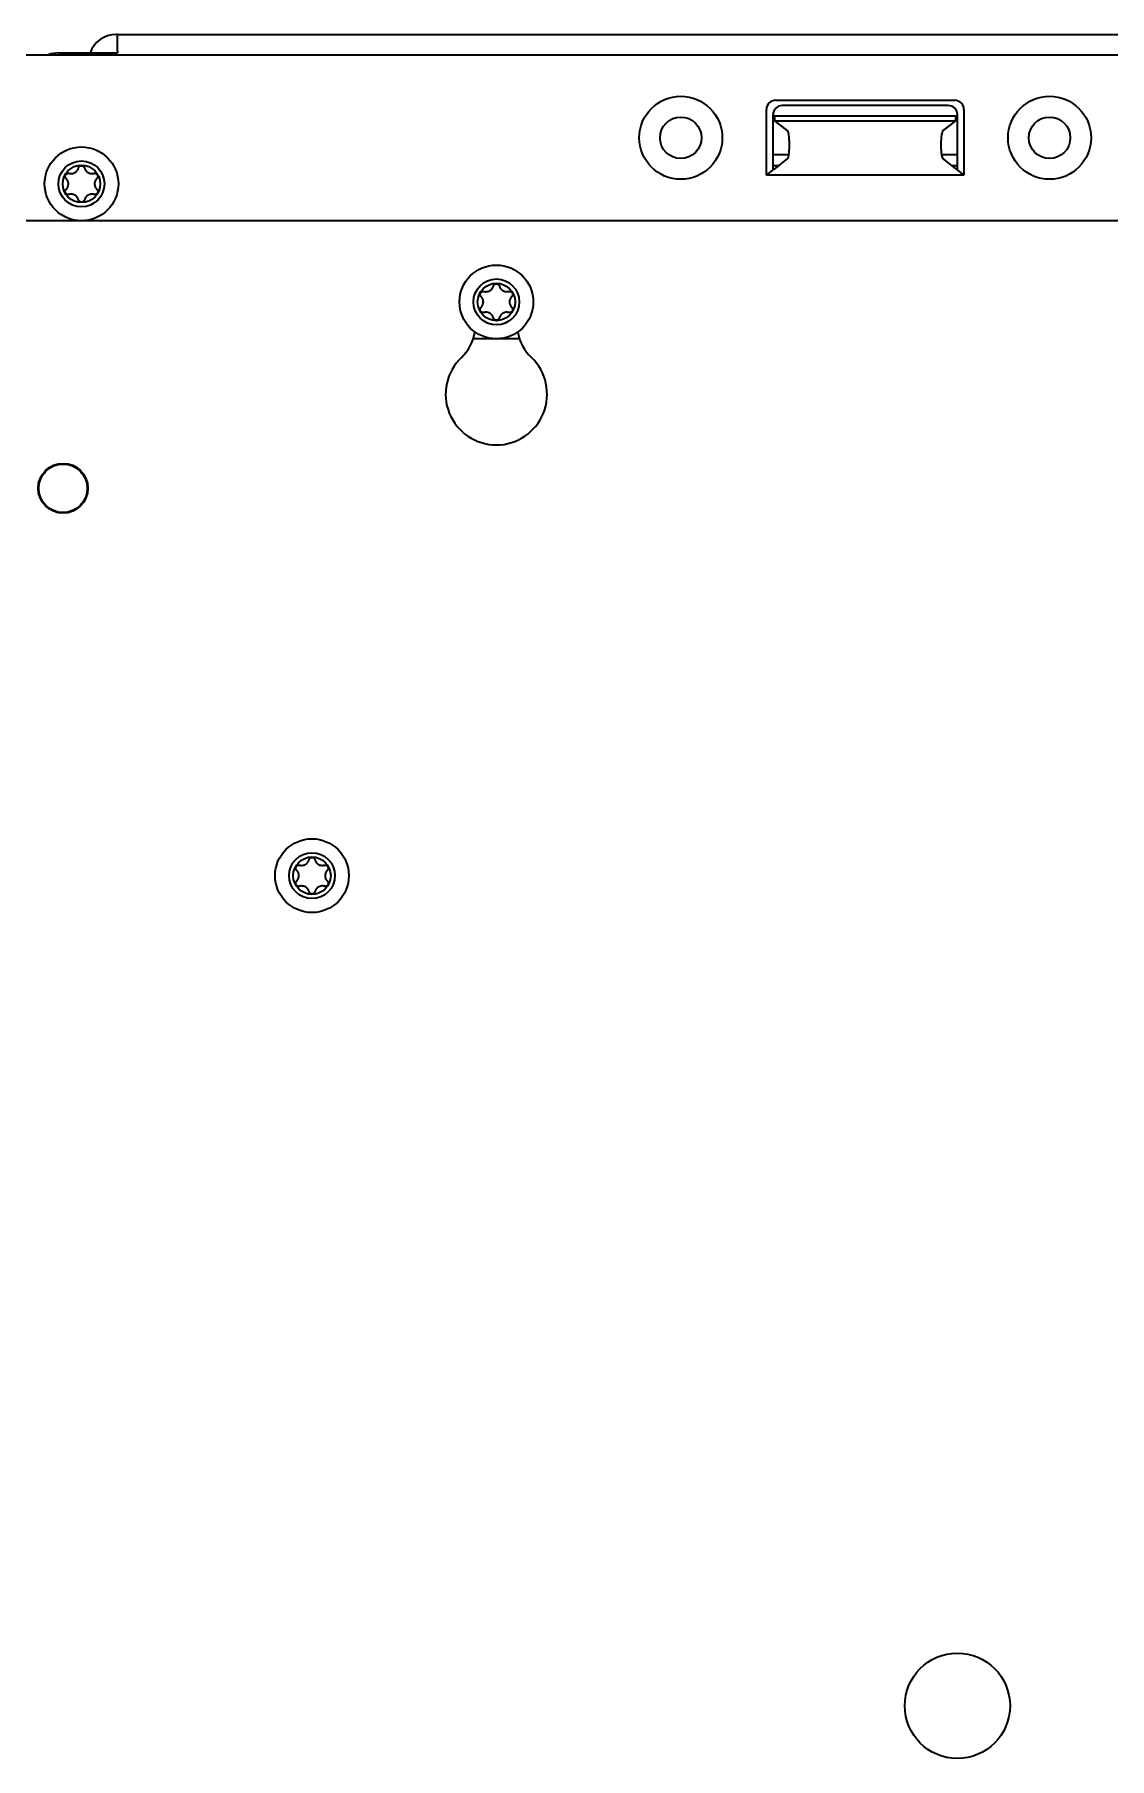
# Model space of a CAD drawing. Header units: millimetres. Extents: x -36 to 4467, y 2 to 3322.
# Drawn here: x 2593.2 to 2709.8, y 2994.3 to 3181.2 of the extents above; entities that cross this region are included whole.
import ezdxf

# ---------------------------------------------------------------- set-up
doc = ezdxf.new("R2010")
doc.units = ezdxf.units.MM
doc.layers.add('1', color=7, linetype='Continuous', true_color=0xffffff)

msp = doc.modelspace()

# ---------------------------------------------------------------- linework, layer by layer
at = {"layer": '1', "color": 7, "linetype": 'Continuous', "lineweight": 35}
for p, q in [((2602.17, 3181.24), (2602.03, 3181.24)), ((2602.17, 3181.24), (2793.11, 3181.24)), ((2602.17, 3179.44), (2602.17, 3181.24)), ((2602.17, 3179.44), (2602.17, 3179.24)), ((2514.27, 3179.04), (3072.27, 3179.04)), ((2595.77, 3179.24), (2602.17, 3179.24)), ((2673.56, 3174.1), (2692.99, 3174.1)), ((2672.57, 3165.98), (2672.57, 3173.11)), ((2673.27, 3172.55), (2673.27, 3166.54)), ((2673.45, 3172.39), (2673.45, 3171.88)), ((2693.02, 3172.4), (2673.52, 3172.4)), ((2692.28, 3173.54), (2674.26, 3173.54)), ((2693.1, 3171.88), (2693.1, 3172.39)), ((2693.27, 3166.54), (2693.27, 3172.55)), ((2693.98, 3173.11), (2693.98, 3165.98)), ((2673.45, 3171.88), (2674.88, 3170.74)), ((2673.45, 3171.88), (2693.1, 3171.88)), ((2691.66, 3170.74), (2693.1, 3171.88)), ((2673.27, 3168.24), (2675, 3168.24)), ((2675.04, 3169.75), (2675.04, 3168.81)), ((2691.51, 3168.81), (2691.51, 3169.75)), ((2691.54, 3168.24), (2693.27, 3168.24)), ((2672.57, 3165.98), (2673.27, 3166.54)), ((2673.27, 3167.04), (2673.9, 3167.04)), ((2673.35, 3166.6), (2673.27, 3166.57)), ((2674.88, 3167.82), (2673.35, 3166.6)), ((2693.2, 3166.6), (2691.66, 3167.82)), ((2692.65, 3167.04), (2693.27, 3167.04)), ((2693.27, 3166.57), (2693.2, 3166.6)), ((2693.27, 3166.54), (2693.98, 3165.98)), ((2693.98, 3165.98), (2672.57, 3165.98)), ((3024.27, 3161.04), (2562.27, 3161.04)), ((2645.79, 3148.24), (2640.77, 3148.24))]:
    msp.add_line(p, q, dxfattribs=at)
for centre, radius in [((2663.27, 3170.04), 4.5), ((2703.27, 3170.04), 4.5), ((2663.27, 3170.04), 2.25), ((2703.27, 3170.04), 2.25), ((2598.27, 3165.04), 4), ((2598.27, 3165.04), 2.49), ((2598.27, 3165.04), 2.03), ((2643.27, 3152.24), 4), ((2643.27, 3152.24), 2.49), ((2643.27, 3152.24), 2.03), ((2596.27, 3132.04), 2.7), ((2596.27, 3132.04), 2.63), ((2623.27, 3090.04), 4), ((2623.27, 3090.04), 2.49), ((2623.27, 3090.04), 2.03), ((2693.27, 3000.04), 5.71)]:
    msp.add_circle(centre, radius, dxfattribs=at)
for centre, radius, start, end in [((2602.03, 3178.24), 3, 90, 160.5276), ((2595.77, 3176.24), 3, 90, 111.0403), ((2673.52, 3171.65), 0.75, 90, 109.4723), ((2693.02, 3171.65), 0.75, 70.5277, 90), ((2636.02, 3149.83), 5, 313.6678, 350.1942), ((2650.52, 3149.83), 5, 189.8058, 226.3322), ((2643.27, 3142.24), 5.5, 133.6678, 46.3322)]:
    msp.add_arc(centre, radius, start, end, dxfattribs=at)
for centre, major_axis, ratio, start_param, end_param in [((2673.58, 3173.09), (0.802, -0.639), 0.975509, 2.255852, 3.802479), ((2692.96, 3173.09), (-0.802, -0.639), 0.975509, 2.480706, 4.027333), ((2674.29, 3172.53), (0.802, -0.639), 0.975509, 2.255852, 3.802479), ((2692.26, 3172.53), (-0.802, -0.639), 0.975509, 2.480706, 4.027333), ((2674.86, 3169.75), (0, 1), 0.176327, 4.712389, 6.143559), ((2691.69, 3169.75), (0, 1), 0.176327, 0.139626, 1.570796), ((2674.86, 3168.81), (0, 1), 0.176327, 3.281219, 4.712389), ((2691.69, 3168.81), (0, 1), 0.176327, 1.570796, 3.001966)]:
    msp.add_ellipse(centre, major_axis=major_axis, ratio=ratio, start_param=start_param, end_param=end_param, dxfattribs=at)
for points, knots in [([(2596.94, 3166.18), (2596.99, 3166.17), (2597.04, 3166.16), (2597.12, 3166.15), (2597.15, 3166.15), (2597.19, 3166.16), (2597.2, 3166.16), (2597.23, 3166.16), (2597.24, 3166.16), (2597.31, 3166.17), (2597.36, 3166.18), (2597.43, 3166.2), (2597.44, 3166.21), (2597.47, 3166.22), (2597.48, 3166.22), (2597.52, 3166.24), (2597.54, 3166.25), (2597.61, 3166.29), (2597.65, 3166.32), (2597.71, 3166.37), (2597.72, 3166.38), (2597.74, 3166.4), (2597.76, 3166.43), (2597.81, 3166.48), (2597.84, 3166.52), (2597.86, 3166.56), (2597.87, 3166.57), (2597.88, 3166.59), (2597.89, 3166.6), (2597.91, 3166.66), (2597.93, 3166.71), (2597.95, 3166.76)], [0, 0, 0, 0, 0.125, 0.125, 0.1875, 0.1875, 0.21875, 0.21875, 0.25, 0.25, 0.375, 0.375, 0.40625, 0.40625, 0.4375, 0.4375, 0.5, 0.5, 0.625, 0.625, 0.65625, 0.65625, 0.6875, 0.75, 0.8125, 0.8125, 0.84375, 0.84375, 0.875, 0.875, 1, 1, 1, 1]), ([(2597.95, 3166.76), (2597.95, 3166.78), (2597.96, 3166.82), (2597.98, 3166.85), (2598, 3166.87), (2598, 3166.88), (2598.01, 3166.89), (2598.02, 3166.9), (2598.04, 3166.92), (2598.05, 3166.93), (2598.07, 3166.95), (2598.08, 3166.95), (2598.1, 3166.96), (2598.1, 3166.97), (2598.13, 3166.98), (2598.15, 3166.99), (2598.17, 3167), (2598.18, 3167), (2598.2, 3167.01), (2598.21, 3167.01), (2598.24, 3167.01), (2598.25, 3167.01), (2598.28, 3167.01), (2598.29, 3167.01), (2598.31, 3167.01), (2598.32, 3167.01), (2598.35, 3167.01), (2598.36, 3167), (2598.39, 3166.99), (2598.4, 3166.99), (2598.42, 3166.98), (2598.42, 3166.98), (2598.45, 3166.96), (2598.46, 3166.95), (2598.49, 3166.94), (2598.49, 3166.93), (2598.51, 3166.92), (2598.51, 3166.91), (2598.53, 3166.89), (2598.54, 3166.88), (2598.56, 3166.86), (2598.56, 3166.85), (2598.57, 3166.83), (2598.58, 3166.82), (2598.59, 3166.8), (2598.59, 3166.78), (2598.6, 3166.76)], [0, 0, 0, 0, 0.0625, 0.125, 0.125, 0.15625, 0.15625, 0.1875, 0.1875, 0.25, 0.25, 0.28125, 0.28125, 0.3125, 0.3125, 0.375, 0.375, 0.40625, 0.40625, 0.4375, 0.4375, 0.5, 0.5, 0.53125, 0.53125, 0.5625, 0.5625, 0.625, 0.625, 0.65625, 0.65625, 0.6875, 0.6875, 0.75, 0.75, 0.78125, 0.78125, 0.8125, 0.8125, 0.875, 0.875, 0.90625, 0.90625, 0.9375, 0.9375, 1, 1, 1, 1]), ([(2598.6, 3166.76), (2598.61, 3166.71), (2598.63, 3166.66), (2598.67, 3166.59), (2598.68, 3166.57), (2598.7, 3166.53), (2598.71, 3166.52), (2598.72, 3166.5), (2598.73, 3166.49), (2598.77, 3166.44), (2598.81, 3166.4), (2598.86, 3166.35), (2598.87, 3166.34), (2598.89, 3166.33), (2598.9, 3166.32), (2598.93, 3166.29), (2598.96, 3166.28), (2599.03, 3166.24), (2599.08, 3166.22), (2599.14, 3166.19), (2599.15, 3166.19), (2599.18, 3166.18), (2599.22, 3166.17), (2599.29, 3166.16), (2599.34, 3166.16), (2599.38, 3166.15), (2599.39, 3166.15), (2599.42, 3166.16), (2599.43, 3166.16), (2599.5, 3166.16), (2599.55, 3166.17), (2599.6, 3166.18)], [0, 0, 0, 0, 0.125, 0.125, 0.1875, 0.1875, 0.21875, 0.21875, 0.25, 0.25, 0.375, 0.375, 0.40625, 0.40625, 0.4375, 0.4375, 0.5, 0.5, 0.625, 0.625, 0.65625, 0.65625, 0.6875, 0.75, 0.8125, 0.8125, 0.84375, 0.84375, 0.875, 0.875, 1, 1, 1, 1]), ([(2596.62, 3165.62), (2596.6, 3165.63), (2596.58, 3165.66), (2596.56, 3165.69), (2596.55, 3165.72), (2596.54, 3165.72), (2596.54, 3165.74), (2596.53, 3165.75), (2596.53, 3165.78), (2596.52, 3165.79), (2596.52, 3165.83), (2596.52, 3165.85), (2596.52, 3165.89), (2596.52, 3165.9), (2596.53, 3165.93), (2596.53, 3165.94), (2596.53, 3165.96), (2596.54, 3165.97), (2596.54, 3165.99), (2596.55, 3166.01), (2596.57, 3166.03), (2596.57, 3166.04), (2596.58, 3166.06), (2596.59, 3166.06), (2596.61, 3166.09), (2596.62, 3166.1), (2596.64, 3166.12), (2596.65, 3166.12), (2596.66, 3166.13), (2596.67, 3166.14), (2596.69, 3166.15), (2596.71, 3166.16), (2596.73, 3166.17), (2596.74, 3166.18), (2596.76, 3166.18), (2596.77, 3166.18), (2596.8, 3166.19), (2596.81, 3166.19), (2596.84, 3166.19), (2596.85, 3166.19), (2596.87, 3166.19), (2596.88, 3166.19), (2596.9, 3166.19), (2596.92, 3166.19), (2596.94, 3166.18)], [0, 0, 0, 0, 0.0625, 0.125, 0.125, 0.15625, 0.15625, 0.1875, 0.1875, 0.25, 0.25, 0.3125, 0.3125, 0.375, 0.375, 0.40625, 0.40625, 0.4375, 0.4375, 0.5, 0.5, 0.53125, 0.53125, 0.5625, 0.5625, 0.625, 0.625, 0.65625, 0.65625, 0.6875, 0.6875, 0.75, 0.75, 0.78125, 0.78125, 0.8125, 0.8125, 0.875, 0.875, 0.90625, 0.90625, 0.9375, 0.9375, 1, 1, 1, 1]), ([(2596.94, 3163.89), (2596.92, 3163.89), (2596.89, 3163.88), (2596.85, 3163.88), (2596.82, 3163.88), (2596.81, 3163.88), (2596.8, 3163.89), (2596.79, 3163.89), (2596.76, 3163.89), (2596.74, 3163.9), (2596.72, 3163.91), (2596.71, 3163.91), (2596.69, 3163.92), (2596.69, 3163.93), (2596.66, 3163.94), (2596.65, 3163.95), (2596.63, 3163.97), (2596.62, 3163.98), (2596.61, 3163.99), (2596.6, 3164), (2596.58, 3164.02), (2596.57, 3164.03), (2596.56, 3164.06), (2596.55, 3164.07), (2596.55, 3164.08), (2596.54, 3164.09), (2596.53, 3164.12), (2596.53, 3164.14), (2596.52, 3164.16), (2596.52, 3164.17), (2596.52, 3164.19), (2596.52, 3164.2), (2596.52, 3164.22), (2596.52, 3164.23), (2596.52, 3164.25), (2596.52, 3164.26), (2596.52, 3164.28), (2596.53, 3164.3), (2596.53, 3164.33), (2596.54, 3164.34), (2596.54, 3164.35), (2596.55, 3164.36), (2596.56, 3164.39), (2596.57, 3164.4), (2596.59, 3164.42), (2596.59, 3164.43), (2596.6, 3164.44), (2596.61, 3164.45), (2596.62, 3164.46)], [0, 0, 0, 0, 0.0625, 0.125, 0.125, 0.15625, 0.15625, 0.1875, 0.1875, 0.25, 0.25, 0.28125, 0.28125, 0.3125, 0.3125, 0.375, 0.375, 0.40625, 0.40625, 0.4375, 0.4375, 0.5, 0.5, 0.53125, 0.53125, 0.5625, 0.5625, 0.625, 0.625, 0.65625, 0.65625, 0.6875, 0.6875, 0.71875, 0.71875, 0.75, 0.75, 0.8125, 0.8125, 0.84375, 0.84375, 0.875, 0.875, 0.9375, 0.9375, 0.96875, 0.96875, 1, 1, 1, 1]), ([(2596.62, 3164.46), (2596.65, 3164.49), (2596.69, 3164.54), (2596.73, 3164.6), (2596.74, 3164.62), (2596.77, 3164.67), (2596.78, 3164.7), (2596.81, 3164.77), (2596.83, 3164.82), (2596.84, 3164.89), (2596.84, 3164.9), (2596.85, 3164.93), (2596.85, 3164.94), (2596.85, 3164.98), (2596.86, 3165.01), (2596.86, 3165.09), (2596.85, 3165.15), (2596.83, 3165.23), (2596.83, 3165.25), (2596.82, 3165.29), (2596.81, 3165.3), (2596.8, 3165.33), (2596.8, 3165.34), (2596.77, 3165.4), (2596.75, 3165.45), (2596.7, 3165.52), (2596.69, 3165.54), (2596.65, 3165.58), (2596.63, 3165.6), (2596.62, 3165.62)], [0, 0, 0, 0, 0.125, 0.125, 0.1875, 0.1875, 0.25, 0.25, 0.375, 0.375, 0.40625, 0.40625, 0.4375, 0.4375, 0.5, 0.5, 0.625, 0.625, 0.6875, 0.6875, 0.71875, 0.71875, 0.75, 0.75, 0.875, 0.875, 0.9375, 0.9375, 1, 1, 1, 1]), ([(2599.6, 3166.18), (2599.62, 3166.19), (2599.66, 3166.19), (2599.69, 3166.19), (2599.72, 3166.19), (2599.73, 3166.19), (2599.75, 3166.19), (2599.76, 3166.19), (2599.78, 3166.18), (2599.8, 3166.18), (2599.83, 3166.17), (2599.84, 3166.16), (2599.85, 3166.15), (2599.86, 3166.15), (2599.88, 3166.13), (2599.9, 3166.12), (2599.92, 3166.11), (2599.93, 3166.1), (2599.94, 3166.09), (2599.95, 3166.08), (2599.96, 3166.06), (2599.97, 3166.04), (2599.99, 3166.02), (2599.99, 3166.01), (2600, 3165.99), (2600, 3165.98), (2600.01, 3165.96), (2600.02, 3165.94), (2600.02, 3165.91), (2600.02, 3165.9), (2600.03, 3165.89), (2600.03, 3165.88), (2600.03, 3165.86), (2600.03, 3165.85), (2600.03, 3165.83), (2600.03, 3165.82), (2600.02, 3165.79), (2600.02, 3165.78), (2600.01, 3165.75), (2600.01, 3165.74), (2600, 3165.72), (2600, 3165.72), (2599.98, 3165.69), (2599.98, 3165.68), (2599.96, 3165.65), (2599.95, 3165.65), (2599.94, 3165.63), (2599.94, 3165.63), (2599.93, 3165.62)], [0, 0, 0, 0, 0.0625, 0.125, 0.125, 0.15625, 0.15625, 0.1875, 0.1875, 0.25, 0.25, 0.28125, 0.28125, 0.3125, 0.3125, 0.375, 0.375, 0.40625, 0.40625, 0.4375, 0.4375, 0.5, 0.5, 0.53125, 0.53125, 0.5625, 0.5625, 0.625, 0.625, 0.65625, 0.65625, 0.6875, 0.6875, 0.71875, 0.71875, 0.75, 0.75, 0.8125, 0.8125, 0.84375, 0.84375, 0.875, 0.875, 0.9375, 0.9375, 0.96875, 0.96875, 1, 1, 1, 1]), ([(2599.93, 3164.46), (2599.94, 3164.44), (2599.97, 3164.42), (2599.98, 3164.39), (2600, 3164.36), (2600, 3164.35), (2600.01, 3164.34), (2600.01, 3164.33), (2600.02, 3164.3), (2600.02, 3164.28), (2600.03, 3164.26), (2600.03, 3164.25), (2600.03, 3164.23), (2600.03, 3164.22), (2600.03, 3164.19), (2600.03, 3164.17), (2600.02, 3164.15), (2600.02, 3164.14), (2600.01, 3164.12), (2600.01, 3164.11), (2600, 3164.08), (2599.99, 3164.07), (2599.98, 3164.04), (2599.97, 3164.03), (2599.96, 3164.02), (2599.96, 3164.01), (2599.94, 3163.99), (2599.93, 3163.98), (2599.91, 3163.96), (2599.9, 3163.95), (2599.88, 3163.94), (2599.88, 3163.94), (2599.85, 3163.92), (2599.84, 3163.91), (2599.81, 3163.9), (2599.8, 3163.9), (2599.78, 3163.9), (2599.78, 3163.89), (2599.75, 3163.89), (2599.73, 3163.88), (2599.7, 3163.88), (2599.69, 3163.88), (2599.68, 3163.88), (2599.67, 3163.88), (2599.64, 3163.89), (2599.62, 3163.89), (2599.6, 3163.89)], [0, 0, 0, 0, 0.0625, 0.125, 0.125, 0.15625, 0.15625, 0.1875, 0.1875, 0.25, 0.25, 0.28125, 0.28125, 0.3125, 0.3125, 0.375, 0.375, 0.40625, 0.40625, 0.4375, 0.4375, 0.5, 0.5, 0.53125, 0.53125, 0.5625, 0.5625, 0.625, 0.625, 0.65625, 0.65625, 0.6875, 0.6875, 0.75, 0.75, 0.78125, 0.78125, 0.8125, 0.8125, 0.875, 0.875, 0.90625, 0.90625, 0.9375, 0.9375, 1, 1, 1, 1]), ([(2599.93, 3165.62), (2599.89, 3165.58), (2599.86, 3165.54), (2599.81, 3165.47), (2599.8, 3165.45), (2599.78, 3165.42), (2599.78, 3165.4), (2599.76, 3165.38), (2599.76, 3165.37), (2599.73, 3165.31), (2599.72, 3165.25), (2599.7, 3165.19), (2599.7, 3165.17), (2599.7, 3165.15), (2599.69, 3165.13), (2599.69, 3165.09), (2599.69, 3165.07), (2599.69, 3164.98), (2599.69, 3164.93), (2599.71, 3164.85), (2599.72, 3164.82), (2599.73, 3164.78), (2599.73, 3164.77), (2599.74, 3164.75), (2599.75, 3164.73), (2599.77, 3164.67), (2599.8, 3164.62), (2599.84, 3164.56), (2599.86, 3164.54), (2599.89, 3164.5), (2599.91, 3164.48), (2599.93, 3164.46)], [0, 0, 0, 0, 0.125, 0.125, 0.1875, 0.1875, 0.21875, 0.21875, 0.25, 0.25, 0.375, 0.375, 0.40625, 0.40625, 0.4375, 0.4375, 0.5, 0.5, 0.625, 0.625, 0.6875, 0.6875, 0.71875, 0.71875, 0.75, 0.75, 0.875, 0.875, 0.9375, 0.9375, 1, 1, 1, 1]), ([(2597.95, 3163.31), (2597.93, 3163.36), (2597.91, 3163.41), (2597.88, 3163.48), (2597.87, 3163.51), (2597.85, 3163.54), (2597.84, 3163.55), (2597.82, 3163.58), (2597.82, 3163.59), (2597.77, 3163.64), (2597.74, 3163.68), (2597.69, 3163.72), (2597.68, 3163.73), (2597.66, 3163.75), (2597.64, 3163.76), (2597.61, 3163.78), (2597.59, 3163.8), (2597.52, 3163.84), (2597.47, 3163.86), (2597.4, 3163.88), (2597.39, 3163.89), (2597.36, 3163.89), (2597.33, 3163.9), (2597.26, 3163.92), (2597.21, 3163.92), (2597.17, 3163.92), (2597.15, 3163.92), (2597.12, 3163.92), (2597.11, 3163.92), (2597.04, 3163.92), (2596.99, 3163.91), (2596.94, 3163.89)], [0, 0, 0, 0, 0.125, 0.125, 0.1875, 0.1875, 0.21875, 0.21875, 0.25, 0.25, 0.375, 0.375, 0.40625, 0.40625, 0.4375, 0.4375, 0.5, 0.5, 0.625, 0.625, 0.65625, 0.65625, 0.6875, 0.75, 0.8125, 0.8125, 0.84375, 0.84375, 0.875, 0.875, 1, 1, 1, 1]), ([(2598.6, 3163.31), (2598.59, 3163.29), (2598.58, 3163.26), (2598.56, 3163.23), (2598.55, 3163.21), (2598.54, 3163.2), (2598.53, 3163.18), (2598.53, 3163.18), (2598.51, 3163.16), (2598.49, 3163.15), (2598.47, 3163.13), (2598.46, 3163.12), (2598.45, 3163.11), (2598.44, 3163.11), (2598.42, 3163.09), (2598.4, 3163.09), (2598.37, 3163.08), (2598.36, 3163.08), (2598.35, 3163.07), (2598.34, 3163.07), (2598.31, 3163.06), (2598.29, 3163.06), (2598.26, 3163.06), (2598.25, 3163.06), (2598.24, 3163.06), (2598.23, 3163.07), (2598.2, 3163.07), (2598.18, 3163.08), (2598.16, 3163.08), (2598.15, 3163.09), (2598.13, 3163.09), (2598.12, 3163.1), (2598.1, 3163.11), (2598.08, 3163.12), (2598.06, 3163.14), (2598.05, 3163.14), (2598.04, 3163.16), (2598.03, 3163.16), (2598.01, 3163.18), (2598, 3163.2), (2597.99, 3163.22), (2597.98, 3163.23), (2597.97, 3163.24), (2597.97, 3163.25), (2597.96, 3163.28), (2597.95, 3163.29), (2597.95, 3163.31)], [0, 0, 0, 0, 0.0625, 0.125, 0.125, 0.15625, 0.15625, 0.1875, 0.1875, 0.25, 0.25, 0.28125, 0.28125, 0.3125, 0.3125, 0.375, 0.375, 0.40625, 0.40625, 0.4375, 0.4375, 0.5, 0.5, 0.53125, 0.53125, 0.5625, 0.5625, 0.625, 0.625, 0.65625, 0.65625, 0.6875, 0.6875, 0.75, 0.75, 0.78125, 0.78125, 0.8125, 0.8125, 0.875, 0.875, 0.90625, 0.90625, 0.9375, 0.9375, 1, 1, 1, 1]), ([(2599.6, 3163.89), (2599.55, 3163.91), (2599.5, 3163.92), (2599.42, 3163.92), (2599.39, 3163.92), (2599.35, 3163.92), (2599.34, 3163.92), (2599.31, 3163.92), (2599.3, 3163.92), (2599.23, 3163.91), (2599.18, 3163.9), (2599.12, 3163.87), (2599.1, 3163.87), (2599.08, 3163.86), (2599.07, 3163.85), (2599.03, 3163.84), (2599.01, 3163.82), (2598.93, 3163.78), (2598.89, 3163.75), (2598.84, 3163.71), (2598.83, 3163.7), (2598.81, 3163.68), (2598.78, 3163.65), (2598.74, 3163.6), (2598.71, 3163.55), (2598.69, 3163.52), (2598.68, 3163.51), (2598.67, 3163.49), (2598.66, 3163.47), (2598.63, 3163.41), (2598.61, 3163.36), (2598.6, 3163.31)], [0, 0, 0, 0, 0.125, 0.125, 0.1875, 0.1875, 0.21875, 0.21875, 0.25, 0.25, 0.375, 0.375, 0.40625, 0.40625, 0.4375, 0.4375, 0.5, 0.5, 0.625, 0.625, 0.65625, 0.65625, 0.6875, 0.75, 0.8125, 0.8125, 0.84375, 0.84375, 0.875, 0.875, 1, 1, 1, 1]), ([(2641.62, 3152.82), (2641.6, 3152.83), (2641.58, 3152.86), (2641.56, 3152.89), (2641.55, 3152.92), (2641.54, 3152.92), (2641.54, 3152.94), (2641.53, 3152.95), (2641.53, 3152.98), (2641.52, 3152.99), (2641.52, 3153.03), (2641.52, 3153.05), (2641.52, 3153.09), (2641.52, 3153.1), (2641.53, 3153.13), (2641.53, 3153.14), (2641.53, 3153.16), (2641.54, 3153.17), (2641.54, 3153.19), (2641.55, 3153.21), (2641.57, 3153.23), (2641.57, 3153.24), (2641.58, 3153.26), (2641.59, 3153.26), (2641.61, 3153.29), (2641.62, 3153.3), (2641.64, 3153.32), (2641.65, 3153.32), (2641.66, 3153.33), (2641.67, 3153.34), (2641.69, 3153.35), (2641.71, 3153.36), (2641.73, 3153.37), (2641.74, 3153.38), (2641.76, 3153.38), (2641.77, 3153.38), (2641.8, 3153.39), (2641.81, 3153.39), (2641.84, 3153.39), (2641.85, 3153.39), (2641.87, 3153.39), (2641.88, 3153.39), (2641.9, 3153.39), (2641.92, 3153.39), (2641.94, 3153.38)], [0, 0, 0, 0, 0.0625, 0.125, 0.125, 0.15625, 0.15625, 0.1875, 0.1875, 0.25, 0.25, 0.3125, 0.3125, 0.375, 0.375, 0.40625, 0.40625, 0.4375, 0.4375, 0.5, 0.5, 0.53125, 0.53125, 0.5625, 0.5625, 0.625, 0.625, 0.65625, 0.65625, 0.6875, 0.6875, 0.75, 0.75, 0.78125, 0.78125, 0.8125, 0.8125, 0.875, 0.875, 0.90625, 0.90625, 0.9375, 0.9375, 1, 1, 1, 1]), ([(2641.94, 3153.38), (2641.99, 3153.37), (2642.04, 3153.36), (2642.12, 3153.35), (2642.15, 3153.35), (2642.19, 3153.36), (2642.2, 3153.36), (2642.23, 3153.36), (2642.24, 3153.36), (2642.31, 3153.37), (2642.36, 3153.38), (2642.43, 3153.4), (2642.44, 3153.41), (2642.47, 3153.42), (2642.48, 3153.42), (2642.52, 3153.44), (2642.54, 3153.45), (2642.61, 3153.49), (2642.65, 3153.52), (2642.71, 3153.57), (2642.72, 3153.58), (2642.74, 3153.6), (2642.76, 3153.63), (2642.81, 3153.68), (2642.84, 3153.72), (2642.86, 3153.76), (2642.87, 3153.77), (2642.88, 3153.79), (2642.89, 3153.8), (2642.91, 3153.86), (2642.93, 3153.91), (2642.95, 3153.96)], [0, 0, 0, 0, 0.125, 0.125, 0.1875, 0.1875, 0.21875, 0.21875, 0.25, 0.25, 0.375, 0.375, 0.40625, 0.40625, 0.4375, 0.4375, 0.5, 0.5, 0.625, 0.625, 0.65625, 0.65625, 0.6875, 0.75, 0.8125, 0.8125, 0.84375, 0.84375, 0.875, 0.875, 1, 1, 1, 1]), ([(2642.95, 3153.96), (2642.95, 3153.98), (2642.96, 3154.02), (2642.98, 3154.05), (2643, 3154.07), (2643, 3154.08), (2643.01, 3154.09), (2643.02, 3154.1), (2643.04, 3154.12), (2643.05, 3154.13), (2643.07, 3154.15), (2643.08, 3154.15), (2643.1, 3154.16), (2643.1, 3154.17), (2643.13, 3154.18), (2643.15, 3154.19), (2643.17, 3154.2), (2643.18, 3154.2), (2643.2, 3154.21), (2643.21, 3154.21), (2643.24, 3154.21), (2643.25, 3154.21), (2643.28, 3154.21), (2643.29, 3154.21), (2643.31, 3154.21), (2643.32, 3154.21), (2643.35, 3154.21), (2643.36, 3154.2), (2643.39, 3154.19), (2643.4, 3154.19), (2643.42, 3154.18), (2643.42, 3154.18), (2643.45, 3154.16), (2643.46, 3154.15), (2643.49, 3154.14), (2643.49, 3154.13), (2643.51, 3154.12), (2643.51, 3154.11), (2643.53, 3154.09), (2643.54, 3154.08), (2643.56, 3154.06), (2643.56, 3154.05), (2643.57, 3154.03), (2643.58, 3154.02), (2643.59, 3154), (2643.59, 3153.98), (2643.6, 3153.96)], [0, 0, 0, 0, 0.0625, 0.125, 0.125, 0.15625, 0.15625, 0.1875, 0.1875, 0.25, 0.25, 0.28125, 0.28125, 0.3125, 0.3125, 0.375, 0.375, 0.40625, 0.40625, 0.4375, 0.4375, 0.5, 0.5, 0.53125, 0.53125, 0.5625, 0.5625, 0.625, 0.625, 0.65625, 0.65625, 0.6875, 0.6875, 0.75, 0.75, 0.78125, 0.78125, 0.8125, 0.8125, 0.875, 0.875, 0.90625, 0.90625, 0.9375, 0.9375, 1, 1, 1, 1]), ([(2643.6, 3153.96), (2643.61, 3153.91), (2643.63, 3153.86), (2643.67, 3153.79), (2643.68, 3153.77), (2643.7, 3153.73), (2643.71, 3153.72), (2643.72, 3153.7), (2643.73, 3153.69), (2643.77, 3153.64), (2643.81, 3153.6), (2643.86, 3153.55), (2643.87, 3153.54), (2643.89, 3153.53), (2643.9, 3153.52), (2643.93, 3153.49), (2643.96, 3153.48), (2644.03, 3153.44), (2644.08, 3153.42), (2644.14, 3153.39), (2644.15, 3153.39), (2644.18, 3153.38), (2644.22, 3153.37), (2644.29, 3153.36), (2644.34, 3153.36), (2644.38, 3153.35), (2644.39, 3153.35), (2644.42, 3153.36), (2644.43, 3153.36), (2644.5, 3153.36), (2644.55, 3153.37), (2644.6, 3153.38)], [0, 0, 0, 0, 0.125, 0.125, 0.1875, 0.1875, 0.21875, 0.21875, 0.25, 0.25, 0.375, 0.375, 0.40625, 0.40625, 0.4375, 0.4375, 0.5, 0.5, 0.625, 0.625, 0.65625, 0.65625, 0.6875, 0.75, 0.8125, 0.8125, 0.84375, 0.84375, 0.875, 0.875, 1, 1, 1, 1]), ([(2644.6, 3153.38), (2644.62, 3153.39), (2644.66, 3153.39), (2644.69, 3153.39), (2644.72, 3153.39), (2644.73, 3153.39), (2644.75, 3153.39), (2644.76, 3153.39), (2644.78, 3153.38), (2644.8, 3153.38), (2644.83, 3153.37), (2644.84, 3153.36), (2644.85, 3153.35), (2644.86, 3153.35), (2644.88, 3153.33), (2644.9, 3153.32), (2644.92, 3153.31), (2644.93, 3153.3), (2644.94, 3153.29), (2644.95, 3153.28), (2644.96, 3153.26), (2644.97, 3153.24), (2644.99, 3153.22), (2644.99, 3153.21), (2645, 3153.19), (2645, 3153.18), (2645.01, 3153.16), (2645.02, 3153.14), (2645.02, 3153.11), (2645.02, 3153.1), (2645.03, 3153.09), (2645.03, 3153.08), (2645.03, 3153.06), (2645.03, 3153.05), (2645.03, 3153.03), (2645.03, 3153.02), (2645.02, 3152.99), (2645.02, 3152.98), (2645.01, 3152.95), (2645.01, 3152.94), (2645, 3152.92), (2645, 3152.92), (2644.98, 3152.89), (2644.98, 3152.88), (2644.96, 3152.85), (2644.95, 3152.85), (2644.94, 3152.83), (2644.94, 3152.83), (2644.93, 3152.82)], [0, 0, 0, 0, 0.0625, 0.125, 0.125, 0.15625, 0.15625, 0.1875, 0.1875, 0.25, 0.25, 0.28125, 0.28125, 0.3125, 0.3125, 0.375, 0.375, 0.40625, 0.40625, 0.4375, 0.4375, 0.5, 0.5, 0.53125, 0.53125, 0.5625, 0.5625, 0.625, 0.625, 0.65625, 0.65625, 0.6875, 0.6875, 0.71875, 0.71875, 0.75, 0.75, 0.8125, 0.8125, 0.84375, 0.84375, 0.875, 0.875, 0.9375, 0.9375, 0.96875, 0.96875, 1, 1, 1, 1]), ([(2641.94, 3151.09), (2641.92, 3151.09), (2641.89, 3151.08), (2641.85, 3151.08), (2641.82, 3151.08), (2641.81, 3151.08), (2641.8, 3151.09), (2641.79, 3151.09), (2641.76, 3151.09), (2641.74, 3151.1), (2641.72, 3151.11), (2641.71, 3151.11), (2641.69, 3151.12), (2641.69, 3151.13), (2641.66, 3151.14), (2641.65, 3151.15), (2641.63, 3151.17), (2641.62, 3151.18), (2641.61, 3151.19), (2641.6, 3151.2), (2641.58, 3151.22), (2641.57, 3151.23), (2641.56, 3151.26), (2641.55, 3151.27), (2641.55, 3151.28), (2641.54, 3151.29), (2641.53, 3151.32), (2641.53, 3151.34), (2641.52, 3151.36), (2641.52, 3151.37), (2641.52, 3151.39), (2641.52, 3151.4), (2641.52, 3151.42), (2641.52, 3151.43), (2641.52, 3151.45), (2641.52, 3151.46), (2641.52, 3151.48), (2641.53, 3151.5), (2641.53, 3151.53), (2641.54, 3151.54), (2641.54, 3151.55), (2641.55, 3151.56), (2641.56, 3151.59), (2641.57, 3151.6), (2641.59, 3151.62), (2641.59, 3151.63), (2641.6, 3151.64), (2641.61, 3151.65), (2641.62, 3151.66)], [0, 0, 0, 0, 0.0625, 0.125, 0.125, 0.15625, 0.15625, 0.1875, 0.1875, 0.25, 0.25, 0.28125, 0.28125, 0.3125, 0.3125, 0.375, 0.375, 0.40625, 0.40625, 0.4375, 0.4375, 0.5, 0.5, 0.53125, 0.53125, 0.5625, 0.5625, 0.625, 0.625, 0.65625, 0.65625, 0.6875, 0.6875, 0.71875, 0.71875, 0.75, 0.75, 0.8125, 0.8125, 0.84375, 0.84375, 0.875, 0.875, 0.9375, 0.9375, 0.96875, 0.96875, 1, 1, 1, 1]), ([(2641.62, 3151.66), (2641.65, 3151.69), (2641.69, 3151.74), (2641.73, 3151.8), (2641.74, 3151.82), (2641.77, 3151.87), (2641.78, 3151.9), (2641.81, 3151.97), (2641.83, 3152.02), (2641.84, 3152.09), (2641.84, 3152.1), (2641.85, 3152.13), (2641.85, 3152.14), (2641.85, 3152.18), (2641.86, 3152.21), (2641.86, 3152.29), (2641.85, 3152.35), (2641.83, 3152.43), (2641.83, 3152.45), (2641.82, 3152.49), (2641.81, 3152.5), (2641.8, 3152.53), (2641.8, 3152.54), (2641.77, 3152.6), (2641.75, 3152.65), (2641.7, 3152.72), (2641.69, 3152.74), (2641.65, 3152.78), (2641.63, 3152.8), (2641.62, 3152.82)], [0, 0, 0, 0, 0.125, 0.125, 0.1875, 0.1875, 0.25, 0.25, 0.375, 0.375, 0.40625, 0.40625, 0.4375, 0.4375, 0.5, 0.5, 0.625, 0.625, 0.6875, 0.6875, 0.71875, 0.71875, 0.75, 0.75, 0.875, 0.875, 0.9375, 0.9375, 1, 1, 1, 1]), ([(2644.93, 3151.66), (2644.94, 3151.64), (2644.97, 3151.62), (2644.98, 3151.59), (2645, 3151.56), (2645, 3151.55), (2645.01, 3151.54), (2645.01, 3151.53), (2645.02, 3151.5), (2645.02, 3151.48), (2645.03, 3151.46), (2645.03, 3151.45), (2645.03, 3151.43), (2645.03, 3151.42), (2645.03, 3151.39), (2645.03, 3151.37), (2645.02, 3151.35), (2645.02, 3151.34), (2645.01, 3151.32), (2645.01, 3151.31), (2645, 3151.28), (2644.99, 3151.27), (2644.98, 3151.24), (2644.97, 3151.23), (2644.96, 3151.22), (2644.96, 3151.21), (2644.94, 3151.19), (2644.93, 3151.18), (2644.91, 3151.16), (2644.9, 3151.15), (2644.88, 3151.14), (2644.88, 3151.14), (2644.85, 3151.12), (2644.84, 3151.11), (2644.81, 3151.1), (2644.8, 3151.1), (2644.78, 3151.1), (2644.78, 3151.09), (2644.75, 3151.09), (2644.73, 3151.08), (2644.7, 3151.08), (2644.69, 3151.08), (2644.68, 3151.08), (2644.67, 3151.08), (2644.64, 3151.09), (2644.62, 3151.09), (2644.6, 3151.09)], [0, 0, 0, 0, 0.0625, 0.125, 0.125, 0.15625, 0.15625, 0.1875, 0.1875, 0.25, 0.25, 0.28125, 0.28125, 0.3125, 0.3125, 0.375, 0.375, 0.40625, 0.40625, 0.4375, 0.4375, 0.5, 0.5, 0.53125, 0.53125, 0.5625, 0.5625, 0.625, 0.625, 0.65625, 0.65625, 0.6875, 0.6875, 0.75, 0.75, 0.78125, 0.78125, 0.8125, 0.8125, 0.875, 0.875, 0.90625, 0.90625, 0.9375, 0.9375, 1, 1, 1, 1]), ([(2644.93, 3152.82), (2644.89, 3152.78), (2644.86, 3152.74), (2644.81, 3152.67), (2644.8, 3152.65), (2644.78, 3152.62), (2644.78, 3152.6), (2644.76, 3152.58), (2644.76, 3152.57), (2644.73, 3152.51), (2644.72, 3152.45), (2644.7, 3152.39), (2644.7, 3152.37), (2644.7, 3152.35), (2644.69, 3152.33), (2644.69, 3152.29), (2644.69, 3152.27), (2644.69, 3152.18), (2644.69, 3152.13), (2644.71, 3152.05), (2644.72, 3152.02), (2644.73, 3151.98), (2644.73, 3151.97), (2644.74, 3151.95), (2644.75, 3151.93), (2644.77, 3151.87), (2644.8, 3151.82), (2644.84, 3151.76), (2644.86, 3151.74), (2644.89, 3151.7), (2644.91, 3151.68), (2644.93, 3151.66)], [0, 0, 0, 0, 0.125, 0.125, 0.1875, 0.1875, 0.21875, 0.21875, 0.25, 0.25, 0.375, 0.375, 0.40625, 0.40625, 0.4375, 0.4375, 0.5, 0.5, 0.625, 0.625, 0.6875, 0.6875, 0.71875, 0.71875, 0.75, 0.75, 0.875, 0.875, 0.9375, 0.9375, 1, 1, 1, 1]), ([(2642.95, 3150.51), (2642.93, 3150.56), (2642.91, 3150.61), (2642.88, 3150.68), (2642.87, 3150.71), (2642.85, 3150.74), (2642.84, 3150.75), (2642.82, 3150.78), (2642.82, 3150.79), (2642.77, 3150.84), (2642.74, 3150.88), (2642.69, 3150.92), (2642.68, 3150.93), (2642.66, 3150.95), (2642.64, 3150.96), (2642.61, 3150.98), (2642.59, 3151), (2642.52, 3151.04), (2642.47, 3151.06), (2642.4, 3151.08), (2642.39, 3151.09), (2642.36, 3151.09), (2642.33, 3151.1), (2642.26, 3151.12), (2642.21, 3151.12), (2642.17, 3151.12), (2642.15, 3151.12), (2642.12, 3151.12), (2642.11, 3151.12), (2642.04, 3151.12), (2641.99, 3151.11), (2641.94, 3151.09)], [0, 0, 0, 0, 0.125, 0.125, 0.1875, 0.1875, 0.21875, 0.21875, 0.25, 0.25, 0.375, 0.375, 0.40625, 0.40625, 0.4375, 0.4375, 0.5, 0.5, 0.625, 0.625, 0.65625, 0.65625, 0.6875, 0.75, 0.8125, 0.8125, 0.84375, 0.84375, 0.875, 0.875, 1, 1, 1, 1]), ([(2643.6, 3150.51), (2643.59, 3150.49), (2643.58, 3150.46), (2643.56, 3150.43), (2643.55, 3150.41), (2643.54, 3150.4), (2643.53, 3150.38), (2643.53, 3150.38), (2643.51, 3150.36), (2643.49, 3150.35), (2643.47, 3150.33), (2643.46, 3150.32), (2643.45, 3150.31), (2643.44, 3150.31), (2643.42, 3150.29), (2643.4, 3150.29), (2643.37, 3150.28), (2643.36, 3150.28), (2643.35, 3150.27), (2643.34, 3150.27), (2643.31, 3150.26), (2643.29, 3150.26), (2643.26, 3150.26), (2643.25, 3150.26), (2643.24, 3150.26), (2643.23, 3150.27), (2643.2, 3150.27), (2643.18, 3150.28), (2643.16, 3150.28), (2643.15, 3150.29), (2643.13, 3150.29), (2643.12, 3150.3), (2643.1, 3150.31), (2643.08, 3150.32), (2643.06, 3150.34), (2643.05, 3150.34), (2643.04, 3150.36), (2643.03, 3150.36), (2643.01, 3150.38), (2643, 3150.4), (2642.99, 3150.42), (2642.98, 3150.43), (2642.97, 3150.44), (2642.97, 3150.45), (2642.96, 3150.48), (2642.95, 3150.49), (2642.95, 3150.51)], [0, 0, 0, 0, 0.0625, 0.125, 0.125, 0.15625, 0.15625, 0.1875, 0.1875, 0.25, 0.25, 0.28125, 0.28125, 0.3125, 0.3125, 0.375, 0.375, 0.40625, 0.40625, 0.4375, 0.4375, 0.5, 0.5, 0.53125, 0.53125, 0.5625, 0.5625, 0.625, 0.625, 0.65625, 0.65625, 0.6875, 0.6875, 0.75, 0.75, 0.78125, 0.78125, 0.8125, 0.8125, 0.875, 0.875, 0.90625, 0.90625, 0.9375, 0.9375, 1, 1, 1, 1]), ([(2644.6, 3151.09), (2644.55, 3151.11), (2644.5, 3151.12), (2644.42, 3151.12), (2644.39, 3151.12), (2644.35, 3151.12), (2644.34, 3151.12), (2644.31, 3151.12), (2644.3, 3151.12), (2644.23, 3151.11), (2644.18, 3151.1), (2644.12, 3151.07), (2644.1, 3151.07), (2644.08, 3151.06), (2644.07, 3151.05), (2644.03, 3151.04), (2644.01, 3151.02), (2643.93, 3150.98), (2643.89, 3150.95), (2643.84, 3150.91), (2643.83, 3150.9), (2643.81, 3150.88), (2643.78, 3150.85), (2643.74, 3150.8), (2643.71, 3150.75), (2643.69, 3150.72), (2643.68, 3150.71), (2643.67, 3150.69), (2643.66, 3150.67), (2643.63, 3150.61), (2643.61, 3150.56), (2643.6, 3150.51)], [0, 0, 0, 0, 0.125, 0.125, 0.1875, 0.1875, 0.21875, 0.21875, 0.25, 0.25, 0.375, 0.375, 0.40625, 0.40625, 0.4375, 0.4375, 0.5, 0.5, 0.625, 0.625, 0.65625, 0.65625, 0.6875, 0.75, 0.8125, 0.8125, 0.84375, 0.84375, 0.875, 0.875, 1, 1, 1, 1]), ([(2621.94, 3091.18), (2621.99, 3091.17), (2622.04, 3091.16), (2622.12, 3091.15), (2622.15, 3091.15), (2622.19, 3091.16), (2622.2, 3091.16), (2622.23, 3091.16), (2622.24, 3091.16), (2622.31, 3091.17), (2622.36, 3091.18), (2622.43, 3091.2), (2622.44, 3091.21), (2622.47, 3091.22), (2622.48, 3091.22), (2622.52, 3091.24), (2622.54, 3091.25), (2622.61, 3091.29), (2622.65, 3091.32), (2622.71, 3091.37), (2622.72, 3091.38), (2622.74, 3091.4), (2622.76, 3091.43), (2622.81, 3091.48), (2622.84, 3091.52), (2622.86, 3091.56), (2622.87, 3091.57), (2622.88, 3091.59), (2622.89, 3091.6), (2622.91, 3091.66), (2622.93, 3091.71), (2622.95, 3091.76)], [0, 0, 0, 0, 0.125, 0.125, 0.1875, 0.1875, 0.21875, 0.21875, 0.25, 0.25, 0.375, 0.375, 0.40625, 0.40625, 0.4375, 0.4375, 0.5, 0.5, 0.625, 0.625, 0.65625, 0.65625, 0.6875, 0.75, 0.8125, 0.8125, 0.84375, 0.84375, 0.875, 0.875, 1, 1, 1, 1]), ([(2622.95, 3091.76), (2622.95, 3091.78), (2622.96, 3091.82), (2622.98, 3091.85), (2623, 3091.87), (2623, 3091.88), (2623.01, 3091.89), (2623.02, 3091.9), (2623.04, 3091.92), (2623.05, 3091.93), (2623.07, 3091.95), (2623.08, 3091.95), (2623.1, 3091.96), (2623.1, 3091.97), (2623.13, 3091.98), (2623.15, 3091.99), (2623.17, 3092), (2623.18, 3092), (2623.2, 3092.01), (2623.21, 3092.01), (2623.24, 3092.01), (2623.25, 3092.01), (2623.28, 3092.01), (2623.29, 3092.01), (2623.31, 3092.01), (2623.32, 3092.01), (2623.35, 3092.01), (2623.36, 3092), (2623.39, 3091.99), (2623.4, 3091.99), (2623.42, 3091.98), (2623.42, 3091.98), (2623.45, 3091.96), (2623.46, 3091.95), (2623.49, 3091.94), (2623.49, 3091.93), (2623.51, 3091.92), (2623.51, 3091.91), (2623.53, 3091.89), (2623.54, 3091.88), (2623.56, 3091.86), (2623.56, 3091.85), (2623.57, 3091.83), (2623.58, 3091.82), (2623.59, 3091.8), (2623.59, 3091.78), (2623.6, 3091.76)], [0, 0, 0, 0, 0.0625, 0.125, 0.125, 0.15625, 0.15625, 0.1875, 0.1875, 0.25, 0.25, 0.28125, 0.28125, 0.3125, 0.3125, 0.375, 0.375, 0.40625, 0.40625, 0.4375, 0.4375, 0.5, 0.5, 0.53125, 0.53125, 0.5625, 0.5625, 0.625, 0.625, 0.65625, 0.65625, 0.6875, 0.6875, 0.75, 0.75, 0.78125, 0.78125, 0.8125, 0.8125, 0.875, 0.875, 0.90625, 0.90625, 0.9375, 0.9375, 1, 1, 1, 1]), ([(2623.6, 3091.76), (2623.61, 3091.71), (2623.63, 3091.66), (2623.67, 3091.59), (2623.68, 3091.57), (2623.7, 3091.53), (2623.71, 3091.52), (2623.72, 3091.5), (2623.73, 3091.49), (2623.77, 3091.44), (2623.81, 3091.4), (2623.86, 3091.35), (2623.87, 3091.34), (2623.89, 3091.33), (2623.9, 3091.32), (2623.93, 3091.29), (2623.96, 3091.28), (2624.03, 3091.24), (2624.08, 3091.22), (2624.14, 3091.19), (2624.15, 3091.19), (2624.18, 3091.18), (2624.22, 3091.17), (2624.29, 3091.16), (2624.34, 3091.16), (2624.38, 3091.15), (2624.39, 3091.15), (2624.42, 3091.16), (2624.43, 3091.16), (2624.5, 3091.16), (2624.55, 3091.17), (2624.6, 3091.18)], [0, 0, 0, 0, 0.125, 0.125, 0.1875, 0.1875, 0.21875, 0.21875, 0.25, 0.25, 0.375, 0.375, 0.40625, 0.40625, 0.4375, 0.4375, 0.5, 0.5, 0.625, 0.625, 0.65625, 0.65625, 0.6875, 0.75, 0.8125, 0.8125, 0.84375, 0.84375, 0.875, 0.875, 1, 1, 1, 1]), ([(2621.62, 3090.62), (2621.6, 3090.63), (2621.58, 3090.66), (2621.56, 3090.69), (2621.55, 3090.72), (2621.54, 3090.72), (2621.54, 3090.74), (2621.53, 3090.75), (2621.53, 3090.78), (2621.52, 3090.79), (2621.52, 3090.83), (2621.52, 3090.85), (2621.52, 3090.89), (2621.52, 3090.9), (2621.53, 3090.93), (2621.53, 3090.94), (2621.53, 3090.96), (2621.54, 3090.97), (2621.54, 3090.99), (2621.55, 3091.01), (2621.57, 3091.03), (2621.57, 3091.04), (2621.58, 3091.06), (2621.59, 3091.06), (2621.61, 3091.09), (2621.62, 3091.1), (2621.64, 3091.12), (2621.65, 3091.12), (2621.66, 3091.13), (2621.67, 3091.14), (2621.69, 3091.15), (2621.71, 3091.16), (2621.73, 3091.17), (2621.74, 3091.18), (2621.76, 3091.18), (2621.77, 3091.18), (2621.8, 3091.19), (2621.81, 3091.19), (2621.84, 3091.19), (2621.85, 3091.19), (2621.87, 3091.19), (2621.88, 3091.19), (2621.9, 3091.19), (2621.92, 3091.19), (2621.94, 3091.18)], [0, 0, 0, 0, 0.0625, 0.125, 0.125, 0.15625, 0.15625, 0.1875, 0.1875, 0.25, 0.25, 0.3125, 0.3125, 0.375, 0.375, 0.40625, 0.40625, 0.4375, 0.4375, 0.5, 0.5, 0.53125, 0.53125, 0.5625, 0.5625, 0.625, 0.625, 0.65625, 0.65625, 0.6875, 0.6875, 0.75, 0.75, 0.78125, 0.78125, 0.8125, 0.8125, 0.875, 0.875, 0.90625, 0.90625, 0.9375, 0.9375, 1, 1, 1, 1]), ([(2621.62, 3089.46), (2621.65, 3089.49), (2621.69, 3089.54), (2621.73, 3089.6), (2621.74, 3089.62), (2621.77, 3089.67), (2621.78, 3089.7), (2621.81, 3089.77), (2621.83, 3089.82), (2621.84, 3089.89), (2621.84, 3089.9), (2621.85, 3089.93), (2621.85, 3089.94), (2621.85, 3089.98), (2621.86, 3090.01), (2621.86, 3090.09), (2621.85, 3090.15), (2621.83, 3090.23), (2621.83, 3090.25), (2621.82, 3090.29), (2621.81, 3090.3), (2621.8, 3090.33), (2621.8, 3090.34), (2621.77, 3090.4), (2621.75, 3090.45), (2621.7, 3090.52), (2621.69, 3090.54), (2621.65, 3090.58), (2621.63, 3090.6), (2621.62, 3090.62)], [0, 0, 0, 0, 0.125, 0.125, 0.1875, 0.1875, 0.25, 0.25, 0.375, 0.375, 0.40625, 0.40625, 0.4375, 0.4375, 0.5, 0.5, 0.625, 0.625, 0.6875, 0.6875, 0.71875, 0.71875, 0.75, 0.75, 0.875, 0.875, 0.9375, 0.9375, 1, 1, 1, 1]), ([(2624.6, 3091.18), (2624.62, 3091.19), (2624.66, 3091.19), (2624.69, 3091.19), (2624.72, 3091.19), (2624.73, 3091.19), (2624.75, 3091.19), (2624.76, 3091.19), (2624.78, 3091.18), (2624.8, 3091.18), (2624.83, 3091.17), (2624.84, 3091.16), (2624.85, 3091.15), (2624.86, 3091.15), (2624.88, 3091.13), (2624.9, 3091.12), (2624.92, 3091.11), (2624.93, 3091.1), (2624.94, 3091.09), (2624.95, 3091.08), (2624.96, 3091.06), (2624.97, 3091.04), (2624.99, 3091.02), (2624.99, 3091.01), (2625, 3090.99), (2625, 3090.98), (2625.01, 3090.96), (2625.02, 3090.94), (2625.02, 3090.91), (2625.02, 3090.9), (2625.03, 3090.89), (2625.03, 3090.88), (2625.03, 3090.86), (2625.03, 3090.85), (2625.03, 3090.83), (2625.03, 3090.82), (2625.02, 3090.79), (2625.02, 3090.78), (2625.01, 3090.75), (2625.01, 3090.74), (2625, 3090.72), (2625, 3090.72), (2624.98, 3090.69), (2624.98, 3090.68), (2624.96, 3090.65), (2624.95, 3090.65), (2624.94, 3090.63), (2624.94, 3090.63), (2624.93, 3090.62)], [0, 0, 0, 0, 0.0625, 0.125, 0.125, 0.15625, 0.15625, 0.1875, 0.1875, 0.25, 0.25, 0.28125, 0.28125, 0.3125, 0.3125, 0.375, 0.375, 0.40625, 0.40625, 0.4375, 0.4375, 0.5, 0.5, 0.53125, 0.53125, 0.5625, 0.5625, 0.625, 0.625, 0.65625, 0.65625, 0.6875, 0.6875, 0.71875, 0.71875, 0.75, 0.75, 0.8125, 0.8125, 0.84375, 0.84375, 0.875, 0.875, 0.9375, 0.9375, 0.96875, 0.96875, 1, 1, 1, 1]), ([(2624.93, 3090.62), (2624.89, 3090.58), (2624.86, 3090.54), (2624.81, 3090.47), (2624.8, 3090.45), (2624.78, 3090.42), (2624.78, 3090.4), (2624.76, 3090.38), (2624.76, 3090.37), (2624.73, 3090.31), (2624.72, 3090.25), (2624.7, 3090.19), (2624.7, 3090.17), (2624.7, 3090.15), (2624.69, 3090.13), (2624.69, 3090.09), (2624.69, 3090.07), (2624.69, 3089.98), (2624.69, 3089.93), (2624.71, 3089.85), (2624.72, 3089.82), (2624.73, 3089.78), (2624.73, 3089.77), (2624.74, 3089.75), (2624.75, 3089.73), (2624.77, 3089.67), (2624.8, 3089.62), (2624.84, 3089.56), (2624.86, 3089.54), (2624.89, 3089.5), (2624.91, 3089.48), (2624.93, 3089.46)], [0, 0, 0, 0, 0.125, 0.125, 0.1875, 0.1875, 0.21875, 0.21875, 0.25, 0.25, 0.375, 0.375, 0.40625, 0.40625, 0.4375, 0.4375, 0.5, 0.5, 0.625, 0.625, 0.6875, 0.6875, 0.71875, 0.71875, 0.75, 0.75, 0.875, 0.875, 0.9375, 0.9375, 1, 1, 1, 1]), ([(2621.94, 3088.89), (2621.92, 3088.89), (2621.89, 3088.88), (2621.85, 3088.88), (2621.82, 3088.88), (2621.81, 3088.88), (2621.8, 3088.89), (2621.79, 3088.89), (2621.76, 3088.89), (2621.74, 3088.9), (2621.72, 3088.91), (2621.71, 3088.91), (2621.69, 3088.92), (2621.69, 3088.93), (2621.66, 3088.94), (2621.65, 3088.95), (2621.63, 3088.97), (2621.62, 3088.98), (2621.61, 3088.99), (2621.6, 3089), (2621.58, 3089.02), (2621.57, 3089.03), (2621.56, 3089.06), (2621.55, 3089.07), (2621.55, 3089.08), (2621.54, 3089.09), (2621.53, 3089.12), (2621.53, 3089.14), (2621.52, 3089.16), (2621.52, 3089.17), (2621.52, 3089.19), (2621.52, 3089.2), (2621.52, 3089.22), (2621.52, 3089.23), (2621.52, 3089.25), (2621.52, 3089.26), (2621.52, 3089.28), (2621.53, 3089.3), (2621.53, 3089.33), (2621.54, 3089.34), (2621.54, 3089.35), (2621.55, 3089.36), (2621.56, 3089.39), (2621.57, 3089.4), (2621.59, 3089.42), (2621.59, 3089.43), (2621.6, 3089.44), (2621.61, 3089.45), (2621.62, 3089.46)], [0, 0, 0, 0, 0.0625, 0.125, 0.125, 0.15625, 0.15625, 0.1875, 0.1875, 0.25, 0.25, 0.28125, 0.28125, 0.3125, 0.3125, 0.375, 0.375, 0.40625, 0.40625, 0.4375, 0.4375, 0.5, 0.5, 0.53125, 0.53125, 0.5625, 0.5625, 0.625, 0.625, 0.65625, 0.65625, 0.6875, 0.6875, 0.71875, 0.71875, 0.75, 0.75, 0.8125, 0.8125, 0.84375, 0.84375, 0.875, 0.875, 0.9375, 0.9375, 0.96875, 0.96875, 1, 1, 1, 1]), ([(2622.95, 3088.31), (2622.93, 3088.36), (2622.91, 3088.41), (2622.88, 3088.48), (2622.87, 3088.51), (2622.85, 3088.54), (2622.84, 3088.55), (2622.82, 3088.58), (2622.82, 3088.59), (2622.77, 3088.64), (2622.74, 3088.68), (2622.69, 3088.72), (2622.68, 3088.73), (2622.66, 3088.75), (2622.64, 3088.76), (2622.61, 3088.78), (2622.59, 3088.8), (2622.52, 3088.84), (2622.47, 3088.86), (2622.4, 3088.88), (2622.39, 3088.89), (2622.36, 3088.89), (2622.33, 3088.9), (2622.26, 3088.92), (2622.21, 3088.92), (2622.17, 3088.92), (2622.15, 3088.92), (2622.12, 3088.92), (2622.11, 3088.92), (2622.04, 3088.92), (2621.99, 3088.91), (2621.94, 3088.89)], [0, 0, 0, 0, 0.125, 0.125, 0.1875, 0.1875, 0.21875, 0.21875, 0.25, 0.25, 0.375, 0.375, 0.40625, 0.40625, 0.4375, 0.4375, 0.5, 0.5, 0.625, 0.625, 0.65625, 0.65625, 0.6875, 0.75, 0.8125, 0.8125, 0.84375, 0.84375, 0.875, 0.875, 1, 1, 1, 1]), ([(2623.6, 3088.31), (2623.59, 3088.29), (2623.58, 3088.26), (2623.56, 3088.23), (2623.55, 3088.21), (2623.54, 3088.2), (2623.53, 3088.18), (2623.53, 3088.18), (2623.51, 3088.16), (2623.49, 3088.15), (2623.47, 3088.13), (2623.46, 3088.12), (2623.45, 3088.11), (2623.44, 3088.11), (2623.42, 3088.09), (2623.4, 3088.09), (2623.37, 3088.08), (2623.36, 3088.08), (2623.35, 3088.07), (2623.34, 3088.07), (2623.31, 3088.06), (2623.29, 3088.06), (2623.26, 3088.06), (2623.25, 3088.06), (2623.24, 3088.06), (2623.23, 3088.07), (2623.2, 3088.07), (2623.18, 3088.08), (2623.16, 3088.08), (2623.15, 3088.09), (2623.13, 3088.09), (2623.12, 3088.1), (2623.1, 3088.11), (2623.08, 3088.12), (2623.06, 3088.14), (2623.05, 3088.14), (2623.04, 3088.16), (2623.03, 3088.16), (2623.01, 3088.18), (2623, 3088.2), (2622.99, 3088.22), (2622.98, 3088.23), (2622.97, 3088.24), (2622.97, 3088.25), (2622.96, 3088.28), (2622.95, 3088.29), (2622.95, 3088.31)], [0, 0, 0, 0, 0.0625, 0.125, 0.125, 0.15625, 0.15625, 0.1875, 0.1875, 0.25, 0.25, 0.28125, 0.28125, 0.3125, 0.3125, 0.375, 0.375, 0.40625, 0.40625, 0.4375, 0.4375, 0.5, 0.5, 0.53125, 0.53125, 0.5625, 0.5625, 0.625, 0.625, 0.65625, 0.65625, 0.6875, 0.6875, 0.75, 0.75, 0.78125, 0.78125, 0.8125, 0.8125, 0.875, 0.875, 0.90625, 0.90625, 0.9375, 0.9375, 1, 1, 1, 1]), ([(2624.6, 3088.89), (2624.55, 3088.91), (2624.5, 3088.92), (2624.42, 3088.92), (2624.39, 3088.92), (2624.35, 3088.92), (2624.34, 3088.92), (2624.31, 3088.92), (2624.3, 3088.92), (2624.23, 3088.91), (2624.18, 3088.9), (2624.12, 3088.87), (2624.1, 3088.87), (2624.08, 3088.86), (2624.07, 3088.85), (2624.03, 3088.84), (2624.01, 3088.82), (2623.93, 3088.78), (2623.89, 3088.75), (2623.84, 3088.71), (2623.83, 3088.7), (2623.81, 3088.68), (2623.78, 3088.65), (2623.74, 3088.6), (2623.71, 3088.55), (2623.69, 3088.52), (2623.68, 3088.51), (2623.67, 3088.49), (2623.66, 3088.47), (2623.63, 3088.41), (2623.61, 3088.36), (2623.6, 3088.31)], [0, 0, 0, 0, 0.125, 0.125, 0.1875, 0.1875, 0.21875, 0.21875, 0.25, 0.25, 0.375, 0.375, 0.40625, 0.40625, 0.4375, 0.4375, 0.5, 0.5, 0.625, 0.625, 0.65625, 0.65625, 0.6875, 0.75, 0.8125, 0.8125, 0.84375, 0.84375, 0.875, 0.875, 1, 1, 1, 1]), ([(2624.93, 3089.46), (2624.94, 3089.44), (2624.97, 3089.42), (2624.98, 3089.39), (2625, 3089.36), (2625, 3089.35), (2625.01, 3089.34), (2625.01, 3089.33), (2625.02, 3089.3), (2625.02, 3089.28), (2625.03, 3089.26), (2625.03, 3089.25), (2625.03, 3089.23), (2625.03, 3089.22), (2625.03, 3089.19), (2625.03, 3089.17), (2625.02, 3089.15), (2625.02, 3089.14), (2625.01, 3089.12), (2625.01, 3089.11), (2625, 3089.08), (2624.99, 3089.07), (2624.98, 3089.04), (2624.97, 3089.03), (2624.96, 3089.02), (2624.96, 3089.01), (2624.94, 3088.99), (2624.93, 3088.98), (2624.91, 3088.96), (2624.9, 3088.95), (2624.88, 3088.94), (2624.88, 3088.94), (2624.85, 3088.92), (2624.84, 3088.91), (2624.81, 3088.9), (2624.8, 3088.9), (2624.78, 3088.9), (2624.78, 3088.89), (2624.75, 3088.89), (2624.73, 3088.88), (2624.7, 3088.88), (2624.69, 3088.88), (2624.68, 3088.88), (2624.67, 3088.88), (2624.64, 3088.89), (2624.62, 3088.89), (2624.6, 3088.89)], [0, 0, 0, 0, 0.0625, 0.125, 0.125, 0.15625, 0.15625, 0.1875, 0.1875, 0.25, 0.25, 0.28125, 0.28125, 0.3125, 0.3125, 0.375, 0.375, 0.40625, 0.40625, 0.4375, 0.4375, 0.5, 0.5, 0.53125, 0.53125, 0.5625, 0.5625, 0.625, 0.625, 0.65625, 0.65625, 0.6875, 0.6875, 0.75, 0.75, 0.78125, 0.78125, 0.8125, 0.8125, 0.875, 0.875, 0.90625, 0.90625, 0.9375, 0.9375, 1, 1, 1, 1])]:
    msp.add_open_spline(points, degree=3, knots=knots, dxfattribs=at)

doc.saveas('drawing.dxf')
